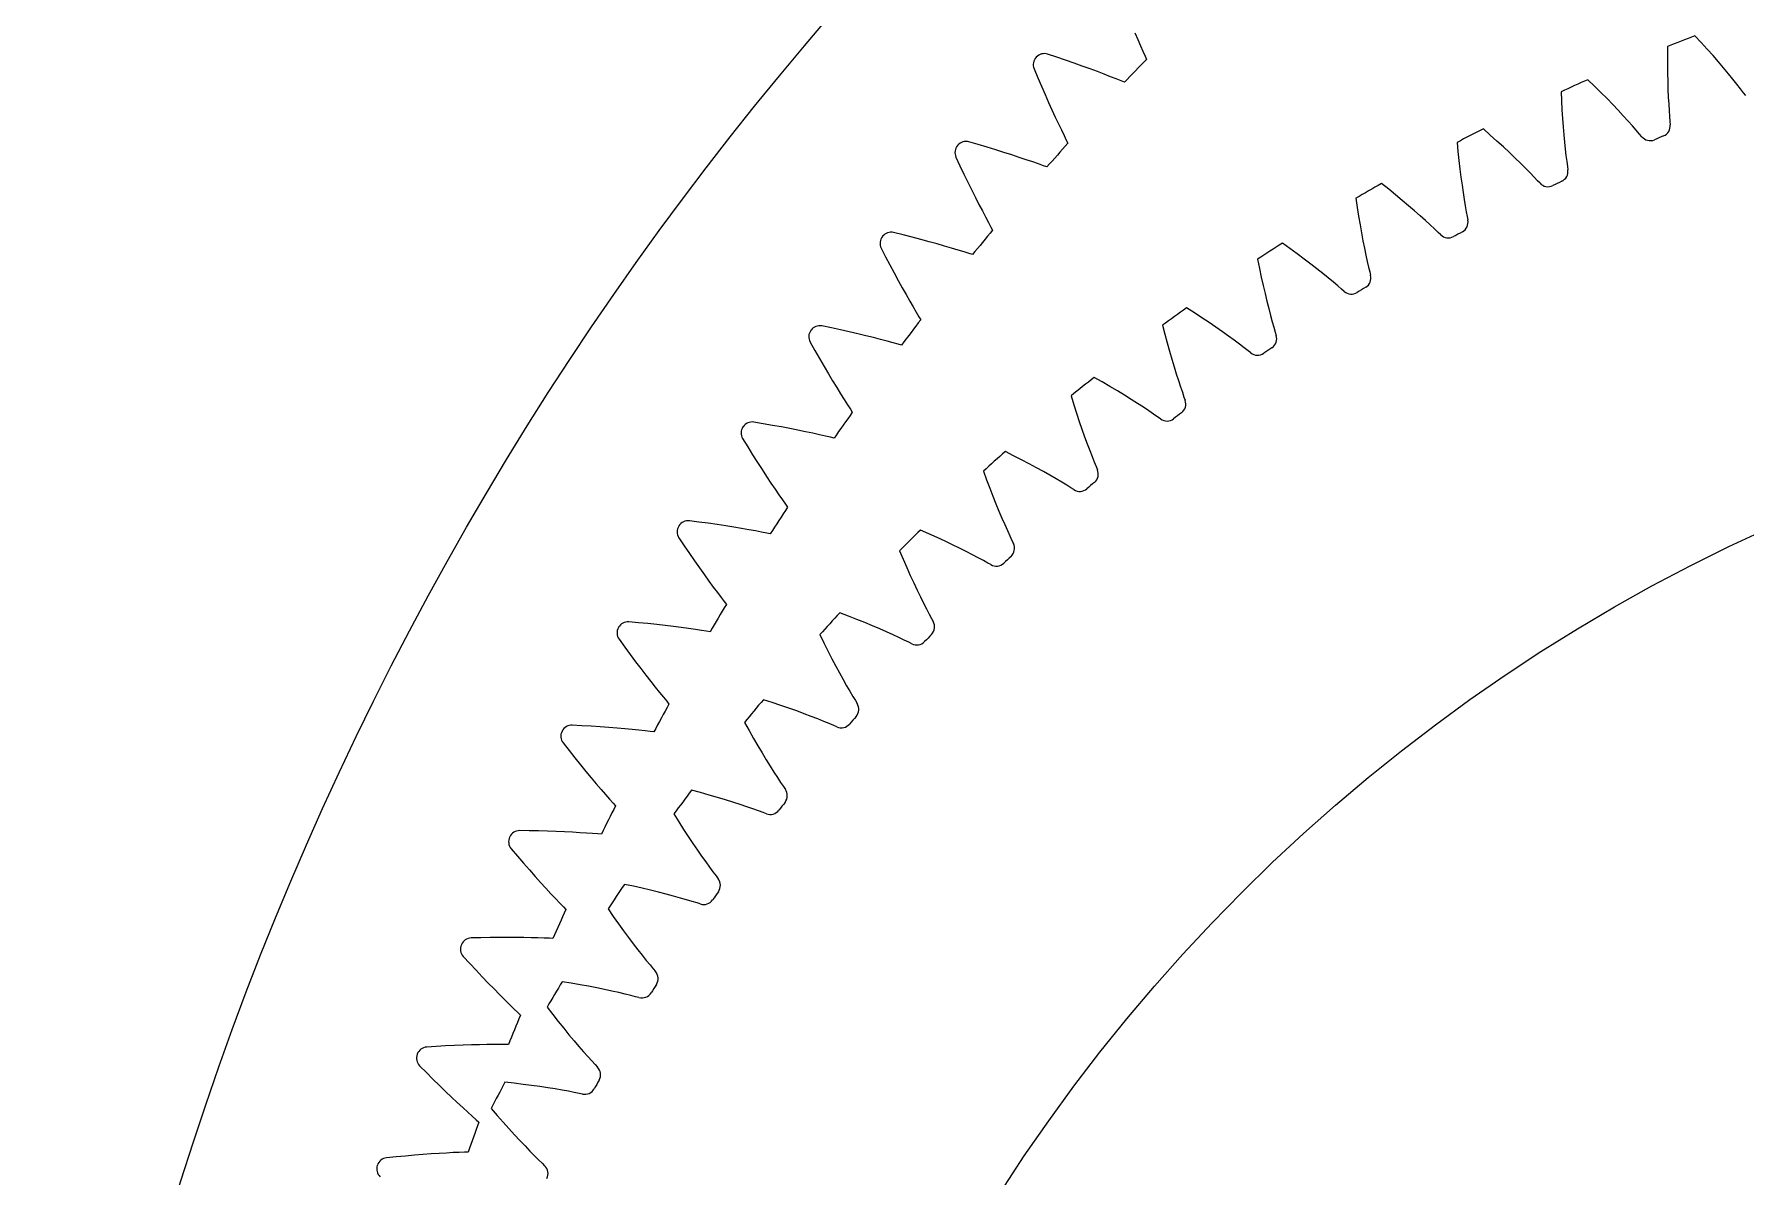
# Model space of a CAD drawing. Header units: millimetres. Extents: x -90 to 90, y -90 to 90.
# Drawn here: x -90.09 to -42.84, y 26.9 to 58.45 of the extents above; entities that cross this region are included whole.
import ezdxf

# ---------------------------------------------------------------- set-up
doc = ezdxf.new("R2010")
doc.units = ezdxf.units.MM

msp = doc.modelspace()

# ---------------------------------------------------------------- linework, layer by layer
at = {"layer": 'journal'}
msp.add_circle((-22, 0), 49.15, dxfattribs=at)
at = {"layer": 'outer'}
msp.add_circle((0, 0), 90.087573, dxfattribs=at)
at = {"layer": 'output_ring'}
for p, q in [((-59.703385, 58.494391), (-59.624032, 58.307192)), ((-59.624032, 58.307192), (-59.549561, 58.134466)), ((-59.549561, 58.134466), (-59.481537, 57.979127)), ((-61.859264, 57.817635), (-62.111684, 57.901941)), ((-61.615247, 57.734626), (-61.859264, 57.817635)), ((-61.380482, 57.652839), (-61.615247, 57.734626)), ((-61.155543, 57.572662), (-61.380482, 57.652839)), ((-59.481537, 57.979127), (-59.422759, 57.846733)), ((-59.422759, 57.846733), (-59.382259, 57.756478)), ((-62.486648, 57.497086), (-62.383267, 57.25186)), ((-62.383267, 57.25186), (-62.281822, 57.014913)), ((-60.941157, 57.494554), (-61.155543, 57.572662)), ((-60.738269, 57.419079), (-60.941157, 57.494554)), ((-60.548168, 57.346954), (-60.738269, 57.419079)), ((-60.372717, 57.279154), (-60.548168, 57.346954)), ((-60.214887, 57.217129), (-60.372717, 57.279154)), ((-60.080338, 57.163466), (-60.214887, 57.217129)), ((-62.281822, 57.014913), (-62.182304, 56.787097)), ((-62.182304, 56.787097), (-62.085143, 56.568956)), ((-59.988598, 57.126453), (-60.080338, 57.163466)), ((-62.085143, 56.568956), (-61.990854, 56.361178)), ((-61.990854, 56.361178), (-61.900069, 56.164664)), ((-61.900069, 56.164664), (-61.813604, 55.980641)), ((-61.813604, 55.980641), (-61.732572, 55.810895)), ((-61.732572, 55.810895), (-61.658647, 55.658276)), ((-64.028444, 55.405829), (-64.283908, 55.480404)), ((-63.781426, 55.332227), (-64.028444, 55.405829)), ((-63.543701, 55.259492), (-63.781426, 55.332227)), ((-61.658647, 55.658276), (-61.594842, 55.52823)), ((-61.594842, 55.52823), (-61.550914, 55.439592)), ((-64.64309, 55.061484), (-64.530392, 54.820398)), ((-64.530392, 54.820398), (-64.419946, 54.58751)), ((-63.315856, 55.18799), (-63.543701, 55.259492)), ((-63.098636, 55.118151), (-63.315856, 55.18799)), ((-62.893006, 55.050502), (-63.098636, 55.118151)), ((-62.700282, 54.985712), (-62.893006, 55.050502)), ((-62.522362, 54.924681), (-62.700282, 54.985712)), ((-62.362272, 54.868747), (-62.522362, 54.924681)), ((-62.225767, 54.820277), (-62.362272, 54.868747)), ((-62.132676, 54.786805), (-62.225767, 54.820277)), ((-64.419946, 54.58751), (-64.311775, 54.363674)), ((-64.311775, 54.363674), (-64.20633, 54.149414)), ((-64.20633, 54.149414), (-64.104151, 53.9454)), ((-64.104151, 53.9454), (-64.005906, 53.752507)), ((-64.005906, 53.752507), (-63.912455, 53.571932)), ((-63.912455, 53.571932), (-63.824981, 53.405413)), ((-63.824981, 53.405413), (-63.745265, 53.255738)), ((-66.103653, 52.912706), (-66.361787, 52.977442)), ((-63.745265, 53.255738), (-63.676525, 53.128231)), ((-63.676525, 53.128231), (-63.629235, 53.041341)), ((-66.704659, 52.545072), (-66.582809, 52.308479)), ((-65.853998, 52.84862), (-66.103653, 52.912706)), ((-65.613661, 52.785044), (-65.853998, 52.84862)), ((-65.383245, 52.722321), (-65.613661, 52.785044)), ((-65.163509, 52.660854), (-65.383245, 52.722321)), ((-64.955439, 52.601131), (-65.163509, 52.660854)), ((-64.760374, 52.54377), (-64.955439, 52.601131)), ((-64.580248, 52.489599), (-64.760374, 52.54377)), ((-64.418133, 52.439838), (-64.580248, 52.489599)), ((-66.582809, 52.308479), (-66.463524, 52.079993)), ((-66.463524, 52.079993), (-66.346859, 51.860464)), ((-64.279871, 52.396632), (-64.418133, 52.439838)), ((-64.185566, 52.36675), (-64.279871, 52.396632)), ((-66.346859, 51.860464), (-66.233285, 51.6504)), ((-66.233285, 51.6504), (-66.123366, 51.45045)), ((-66.123366, 51.45045), (-66.017805, 51.261461)), ((-66.017805, 51.261461), (-65.917507, 51.084598)), ((-65.917507, 51.084598), (-65.823718, 50.921552)), ((-65.823718, 50.921552), (-65.738328, 50.77504)), ((-65.738328, 50.77504), (-65.664755, 50.65026)), ((-65.664755, 50.65026), (-65.614171, 50.565245)), ((-68.081846, 50.341927), (-68.34227, 50.396728)), ((-67.82992, 50.287451), (-68.081846, 50.341927)), ((-67.587324, 50.233127), (-67.82992, 50.287451)), ((-67.354674, 50.179276), (-67.587324, 50.233127)), ((-67.132745, 50.12627), (-67.354674, 50.179276)), ((-66.92254, 50.07456), (-67.132745, 50.12627)), ((-68.66833, 49.951543), (-68.537507, 49.71979)), ((-68.537507, 49.71979), (-68.409558, 49.496041)), ((-66.725422, 50.024713), (-66.92254, 50.07456)), ((-66.543352, 49.977481), (-66.725422, 50.024713)), ((-66.379451, 49.933966), (-66.543352, 49.977481)), ((-66.239636, 49.896087), (-66.379451, 49.933966)), ((-66.144256, 49.869839), (-66.239636, 49.896087)), ((-68.409558, 49.496041), (-68.28457, 49.281141)), ((-68.28457, 49.281141), (-68.163033, 49.075582)), ((-68.163033, 49.075582), (-68.045537, 48.879989)), ((-68.045537, 48.879989), (-67.932814, 48.695182)), ((-67.932814, 48.695182), (-67.825815, 48.52229)), ((-67.825815, 48.52229), (-67.72585, 48.362957)), ((-67.72585, 48.362957), (-67.634911, 48.219822)), ((-67.634911, 48.219822), (-67.556612, 48.097952)), ((-69.96012, 47.697265), (-70.222452, 47.74205)), ((-67.556612, 48.097952), (-67.502809, 48.014937)), ((-70.53122, 47.284703), (-70.391617, 47.058131)), ((-69.706292, 47.652477), (-69.96012, 47.697265)), ((-69.461793, 47.607486), (-69.706292, 47.652477)), ((-69.227252, 47.562585), (-69.461793, 47.607486)), ((-69.003455, 47.518118), (-69.227252, 47.562585)), ((-68.791424, 47.474498), (-69.003455, 47.518118)), ((-68.592541, 47.432238), (-68.791424, 47.474498)), ((-68.408796, 47.392014), (-68.592541, 47.432238)), ((-68.243347, 47.354809), (-68.408796, 47.392014)), ((-68.102184, 47.322313), (-68.243347, 47.354809)), ((-68.005869, 47.299738), (-68.102184, 47.322313)), ((-70.391617, 47.058131), (-70.255191, 46.839447)), ((-70.255191, 46.839447), (-70.122064, 46.629492)), ((-70.122064, 46.629492), (-69.992743, 46.428739)), ((-69.992743, 46.428739), (-69.867841, 46.23779)), ((-69.867841, 46.23779), (-69.748122, 46.057436)), ((-69.748122, 46.057436), (-69.634579, 45.888769)), ((-69.634579, 45.888769), (-69.528585, 45.733382)), ((-69.528585, 45.733382), (-69.43223, 45.593836)), ((-69.43223, 45.593836), (-69.349321, 45.475054)), ((-69.349321, 45.475054), (-69.292378, 45.39416)), ((-71.735718, 44.9826), (-71.999572, 45.017305)), ((-71.48036, 44.947568), (-71.735718, 44.9826)), ((-71.234317, 44.911974), (-71.48036, 44.947568)), ((-70.998228, 44.87609), (-71.234317, 44.911974)), ((-72.290596, 44.548466), (-72.142417, 44.327408)), ((-70.772893, 44.840228), (-70.998228, 44.87609)), ((-70.559347, 44.804761), (-70.772893, 44.840228)), ((-70.358991, 44.770149), (-70.559347, 44.804761)), ((-70.17384, 44.736993), (-70.358991, 44.770149)), ((-70.007088, 44.706153), (-70.17384, 44.736993)), ((-69.864783, 44.679087), (-70.007088, 44.706153)), ((-69.767674, 44.660218), (-69.864783, 44.679087)), ((-72.142417, 44.327408), (-71.997716, 44.114109)), ((-71.997716, 44.114109), (-71.856644, 43.909408)), ((-71.856644, 43.909408), (-71.719728, 43.713756)), ((-71.719728, 43.713756), (-71.587604, 43.52773)), ((-71.587604, 43.52773), (-71.461065, 43.352095)), ((-71.461065, 43.352095), (-71.341146, 43.187901)), ((-71.341146, 43.187901), (-71.229277, 43.036687)), ((-71.229277, 43.036687), (-71.127648, 42.900934)), ((-71.127648, 42.900934), (-71.04025, 42.785415)), ((-71.04025, 42.785415), (-70.98025, 42.706762)), ((-73.406033, 42.201916), (-73.671023, 42.22649)), ((-73.149521, 42.176691), (-73.406033, 42.201916)), ((-72.902296, 42.150548), (-73.149521, 42.176691)), ((-72.665005, 42.123732), (-72.902296, 42.150548)), ((-72.438462, 42.096528), (-72.665005, 42.123732)), ((-72.223714, 42.069266), (-72.438462, 42.096528)), ((-72.022179, 42.042354), (-72.223714, 42.069266)), ((-73.943876, 41.746848), (-73.787339, 41.531627)), ((-71.835894, 42.016315), (-72.022179, 42.042354)), ((-71.668083, 41.991884), (-71.835894, 42.016315)), ((-71.524847, 41.970289), (-71.668083, 41.991884)), ((-71.427086, 41.955153), (-71.524847, 41.970289)), ((-73.787339, 41.531627), (-73.634573, 41.324028)), ((-73.634573, 41.324028), (-73.485765, 41.12488)), ((-73.485765, 41.12488), (-73.341455, 40.934616)), ((-73.341455, 40.934616), (-73.202303, 40.753788)), ((-73.202303, 40.753788), (-73.06913, 40.583128)), ((-73.06913, 40.583128), (-72.943009, 40.423648)), ((-72.943009, 40.423648), (-72.825431, 40.27683)), ((-72.825431, 40.27683), (-72.718676, 40.145069)), ((-72.718676, 40.145069), (-72.626917, 40.032983)), ((-72.626917, 40.032983), (-72.563949, 39.956685)), ((-74.968615, 39.359296), (-75.234352, 39.373701)), ((-74.711325, 39.343914), (-74.968615, 39.359296)), ((-74.46328, 39.32726), (-74.711325, 39.343914)), ((-74.225137, 39.309553), (-74.46328, 39.32726)), ((-73.997717, 39.291045), (-74.225137, 39.309553)), ((-73.782082, 39.27203), (-73.997717, 39.291045)), ((-73.579665, 39.252857), (-73.782082, 39.27203)), ((-73.392519, 39.233971), (-73.579665, 39.252857)), ((-73.223896, 39.215986), (-73.392519, 39.233971)), ((-75.488633, 38.88396), (-75.323967, 38.674894)), ((-73.079937, 39.199893), (-73.223896, 39.215986)), ((-72.981668, 39.188513), (-73.079937, 39.199893)), ((-75.323967, 38.674894), (-75.163362, 38.473298)), ((-75.163362, 38.473298), (-75.007035, 38.279997)), ((-75.007035, 38.279997), (-74.855544, 38.095399)), ((-74.855544, 38.095399), (-74.709567, 37.920034)), ((-74.709567, 37.920034), (-74.569955, 37.7546)), ((-74.569955, 37.7546), (-74.437818, 37.600067)), ((-74.437818, 37.600067), (-74.314703, 37.457861)), ((-74.314703, 37.457861), (-74.20298, 37.330286)), ((-74.20298, 37.330286), (-74.106995, 37.221796)), ((-74.106995, 37.221796), (-74.041151, 37.147967)), ((-76.42117, 36.458911), (-76.687264, 36.463127)), ((-76.16348, 36.453395), (-76.42117, 36.458911)), ((-75.914979, 36.446253), (-76.16348, 36.453395)), ((-75.676332, 36.437681), (-75.914979, 36.446253)), ((-75.44837, 36.427898), (-75.676332, 36.437681)), ((-75.232166, 36.417156), (-75.44837, 36.427898)), ((-75.029162, 36.40575), (-75.232166, 36.417156)), ((-74.841431, 36.394046), (-75.029162, 36.40575)), ((-74.672242, 36.382533), (-74.841431, 36.394046)), ((-74.527773, 36.371966), (-74.672242, 36.382533)), ((-76.9226, 35.964006), (-76.750047, 35.7614)), ((-74.42914, 36.364358), (-74.527773, 36.371966)), ((-76.750047, 35.7614), (-76.581838, 35.566104)), ((-76.581838, 35.566104), (-76.418222, 35.378932)), ((-76.418222, 35.378932), (-76.259771, 35.200272)), ((-76.259771, 35.200272), (-76.107185, 35.030627)), ((-76.107185, 35.030627), (-75.961338, 34.870662)), ((-75.961338, 34.870662), (-75.823379, 34.721304)), ((-75.823379, 34.721304), (-75.694908, 34.583917)), ((-75.694908, 34.583917), (-75.57838, 34.460715)), ((-75.57838, 34.460715), (-75.47831, 34.355982)), ((-75.47831, 34.355982), (-75.409687, 34.284728)), ((-77.761567, 33.505017), (-78.027627, 33.499038)), ((-77.503854, 33.509375), (-77.761567, 33.505017)), ((-77.255262, 33.511757), (-77.503854, 33.509375)), ((-77.016462, 33.512332), (-77.255262, 33.511757)), ((-76.788293, 33.511288), (-77.016462, 33.512332)), ((-76.571836, 33.508834), (-76.788293, 33.511288)), ((-76.368544, 33.505212), (-76.571836, 33.508834)), ((-76.180502, 33.500708), (-76.368544, 33.505212)), ((-76.010997, 33.495684), (-76.180502, 33.500708)), ((-75.866229, 33.490658), (-76.010997, 33.495684)), ((-75.767377, 33.486834), (-75.866229, 33.490658)), ((-78.243673, 32.991269), (-78.063486, 32.795421)), ((-78.063486, 32.795421), (-77.88792, 32.606711)), ((-77.88792, 32.606711), (-77.717254, 32.425943)), ((-77.717254, 32.425943), (-77.552077, 32.253484)), ((-77.552077, 32.253484), (-77.393105, 32.089807)), ((-77.393105, 32.089807), (-77.241238, 31.935546)), ((-77.241238, 31.935546), (-77.09766, 31.791582)), ((-77.09766, 31.791582), (-76.96402, 31.659217)), ((-76.96402, 31.659217), (-76.842859, 31.540569)), ((-76.842859, 31.540569), (-76.738851, 31.439745)), ((-76.738851, 31.439745), (-76.667548, 31.371172)), ((-78.987838, 30.501949), (-79.253474, 30.485784)), ((-78.730481, 30.516176), (-78.987838, 30.501949)), ((-78.482163, 30.528078), (-78.730481, 30.516176)), ((-78.24356, 30.537799), (-78.482163, 30.528078)), ((-78.015518, 30.545495), (-78.24356, 30.537799)), ((-77.799126, 30.551334), (-78.015518, 30.545495)), ((-77.595845, 30.555502), (-77.799126, 30.551334)), ((-77.407768, 30.558203), (-77.595845, 30.555502)), ((-77.238195, 30.559675), (-77.407768, 30.558203)), ((-77.09334, 30.560198), (-77.238195, 30.559675)), ((-76.994415, 30.560163), (-77.09334, 30.560198)), ((-79.449912, 29.970112), (-79.262356, 29.78131)), ((-79.262356, 29.78131), (-79.079691, 29.599463)), ((-79.079691, 29.599463), (-78.902226, 29.425365)), ((-78.902226, 29.425365), (-78.730564, 29.259359)), ((-78.730564, 29.259359), (-78.565439, 29.101892)), ((-78.565439, 29.101892), (-78.407776, 28.953561)), ((-78.407776, 28.953561), (-78.258788, 28.815202)), ((-78.258788, 28.815202), (-78.120177, 28.688052)), ((-78.120177, 28.688052), (-77.99456, 28.574132)), ((-77.99456, 28.574132), (-77.886767, 28.477366)), ((-77.886767, 28.477366), (-77.81289, 28.411575)), ((-80.098183, 27.454116), (-80.363005, 27.427788)), ((-79.84156, 27.47819), (-80.098183, 27.454116)), ((-79.59388, 27.499594), (-79.84156, 27.47819)), ((-79.355825, 27.518448), (-79.59388, 27.499594)), ((-79.128245, 27.534873), (-79.355825, 27.518448)), ((-78.912235, 27.548996), (-79.128245, 27.534873)), ((-78.709263, 27.560947), (-78.912235, 27.548996)), ((-78.521428, 27.57085), (-78.709263, 27.560947)), ((-78.352035, 27.578816), (-78.521428, 27.57085)), ((-78.207307, 27.584887), (-78.352035, 27.578816)), ((-78.108452, 27.588641), (-78.207307, 27.584887))]:
    msp.add_line(p, q, dxfattribs=at)
for centre, radius, start, end in [((-62.208947, 57.610584), 0.3, 137.197785, 202.23012), ((0, 0), 85.087573, 137.192459, 137.197785), ((-62.203592, 57.616366), 0.3, 72.160124, 137.192459), ((0, 0), 82.837573, 135.795164, 136.399958), ((-64.369939, 55.185536), 0.3, 139.392907, 204.425241), ((0, 0), 85.087573, 139.387581, 139.392907), ((-64.36481, 55.191518), 0.3, 74.355246, 139.387581), ((0, 0), 82.837573, 137.990285, 138.59508), ((-66.431564, 52.68567), 0.3, 76.550368, 141.582703), ((0, 0), 82.837573, 140.185407, 140.790202), ((-66.43646, 52.679495), 0.3, 141.588028, 206.620363), ((0, 0), 85.087573, 141.582703, 141.588028), ((0, 0), 82.837573, 142.380529, 142.985324), ((-68.405477, 50.09614), 0.3, 143.78315, 208.815485), ((0, 0), 85.087573, 143.777825, 143.78315), ((-68.40082, 50.102497), 0.3, 78.74549, 143.777825), ((-70.269689, 47.445793), 0.3, 80.940612, 145.972947), ((0, 0), 82.837573, 144.575651, 145.180446), ((-70.274099, 47.439262), 0.3, 145.978272, 211.010607), ((0, 0), 85.087573, 145.972947, 145.978272), ((0, 0), 82.837573, 146.770773, 147.375568), ((-72.035427, 44.719455), 0.3, 83.135734, 148.168069), ((-72.039583, 44.71276), 0.3, 148.173394, 213.205729), ((0, 0), 85.087573, 148.168069, 148.173394), ((0, 0), 82.837573, 148.965895, 149.57069), ((-73.69934, 41.920636), 0.3, 150.368516, 215.400851), ((0, 0), 85.087573, 150.363191, 150.368516), ((-73.695444, 41.927485), 0.3, 85.330856, 150.363191), ((0, 0), 82.837573, 151.161017, 151.765812), ((-75.247302, 39.073981), 0.3, 87.525978, 152.558313), ((-75.250933, 39.066987), 0.3, 152.563638, 217.595973), ((0, 0), 85.087573, 152.558313, 152.563638), ((0, 0), 82.837573, 153.356139, 153.960934), ((-76.688724, 36.16313), 0.3, 89.7211, 154.753435), ((-76.692085, 36.156003), 0.3, 154.75876, 219.791095), ((0, 0), 85.087573, 154.753435, 154.75876), ((0, 0), 82.837573, 155.551261, 156.156056), ((-78.020681, 33.191954), 0.3, 156.953882, 221.986217), ((0, 0), 85.087573, 156.948557, 156.953882), ((-78.017596, 33.199205), 0.3, 91.916222, 156.948557), ((0, 0), 82.837573, 157.746383, 158.351178), ((-79.23477, 30.179192), 0.3, 159.149004, 224.181339), ((0, 0), 85.087573, 159.143679, 159.149004), ((-79.231965, 30.186556), 0.3, 94.111344, 159.143679), ((0, 0), 82.837573, 159.941505, 160.5463), ((-80.330051, 27.129604), 0.3, 96.306466, 161.338801), ((-80.332572, 27.122138), 0.3, 161.344126, 226.376461), ((0, 0), 85.087573, 161.338801, 161.344126)]:
    msp.add_arc(centre, radius, start, end, dxfattribs=at)
at = {"layer": 'thin_ring_external'}
for p, q in [((-44.06738, 58.221047), (-44.241714, 58.408528)), ((-43.900819, 58.037976), (-44.06738, 58.221047)), ((-45.000085, 58.114078), (-45.002229, 57.858077)), ((-45.002229, 57.858077), (-45.001613, 57.610575)), ((-43.742225, 57.859843), (-43.900819, 58.037976)), ((-43.59185, 57.687273), (-43.742225, 57.859843)), ((-43.450029, 57.521028), (-43.59185, 57.687273)), ((-47.011396, 57.018328), (-47.195075, 57.196663)), ((-45.001613, 57.610575), (-44.99845, 57.372093)), ((-44.99845, 57.372093), (-44.992974, 57.143264)), ((-43.317217, 57.362064), (-43.450029, 57.521028)), ((-43.194062, 57.211637), (-43.317217, 57.362064)), ((-43.08155, 57.071497), (-43.194062, 57.211637)), ((-47.937422, 56.863874), (-47.926492, 56.608097)), ((-46.835704, 56.844), (-47.011396, 57.018328)), ((-46.668221, 56.674197), (-46.835704, 56.844)), ((-44.992974, 57.143264), (-44.985455, 56.924874)), ((-44.985455, 56.924874), (-44.976201, 56.717937)), ((-44.976201, 56.717937), (-44.965579, 56.523817)), ((-42.981318, 56.944332), (-43.08155, 57.071497)), ((-42.896633, 56.835084), (-42.981318, 56.944332)), ((-42.837883, 56.760664), (-42.896633, 56.835084)), ((-47.926492, 56.608097), (-47.913239, 56.360949)), ((-47.913239, 56.360949), (-47.897903, 56.12294)), ((-46.509232, 56.50953), (-46.668221, 56.674197)), ((-46.359107, 56.350744), (-46.509232, 56.50953)), ((-46.218351, 56.198769), (-46.359107, 56.350744)), ((-44.965579, 56.523817), (-44.954045, 56.34447)), ((-44.954045, 56.34447), (-44.942204, 56.182986)), ((-49.89016, 55.666854), (-50.082705, 55.835577)), ((-47.897903, 56.12294), (-47.88075, 55.894689)), ((-47.88075, 55.894689), (-47.86209, 55.676967)), ((-46.087676, 56.054827), (-46.218351, 56.198769)), ((-45.968154, 55.920614), (-46.087676, 56.054827)), ((-45.861561, 55.798733), (-45.968154, 55.920614)), ((-45.771408, 55.693952), (-45.861561, 55.798733)), ((-44.942204, 56.182986), (-44.93098, 56.045216)), ((-44.93098, 56.045216), (-44.924119, 55.950649)), ((-50.807091, 55.465318), (-50.783115, 55.210433)), ((-49.705796, 55.501725), (-49.89016, 55.666854)), ((-49.529861, 55.340695), (-49.705796, 55.501725)), ((-49.362671, 55.184361), (-49.529861, 55.340695)), ((-47.86209, 55.676967), (-47.842281, 55.470773)), ((-47.842281, 55.470773), (-47.821762, 55.277449)), ((-45.708934, 55.622628), (-45.771408, 55.693952)), ((-50.783115, 55.210433), (-50.75726, 54.964284)), ((-50.75726, 54.964284), (-50.729791, 54.727368)), ((-49.204634, 55.033447), (-49.362671, 55.184361)), ((-49.056302, 54.888858), (-49.204634, 55.033447)), ((-48.918448, 54.751775), (-49.056302, 54.888858)), ((-47.821762, 55.277449), (-47.801085, 55.098924)), ((-47.801085, 55.098924), (-47.781014, 54.938256)), ((-47.781014, 54.938256), (-47.76277, 54.801239)), ((-50.729791, 54.727368), (-50.701006, 54.500291)), ((-50.701006, 54.500291), (-50.671253, 54.283806)), ((-48.792229, 54.62384), (-48.918448, 54.751775)), ((-48.679551, 54.507561), (-48.792229, 54.62384)), ((-48.584166, 54.40752), (-48.679551, 54.507561)), ((-48.518132, 54.339479), (-48.584166, 54.40752)), ((-47.76277, 54.801239), (-47.751089, 54.707145)), ((-53.601606, 53.922059), (-53.564647, 53.668731)), ((-52.696161, 54.170152), (-52.89707, 54.328823)), ((-52.503606, 54.014651), (-52.696161, 54.170152)), ((-52.319679, 53.862815), (-52.503606, 54.014651)), ((-50.671253, 54.283806), (-50.640942, 54.078892)), ((-50.640942, 54.078892), (-50.610578, 53.886868)), ((-50.610578, 53.886868), (-50.580813, 53.709632)), ((-53.564647, 53.668731), (-53.526257, 53.424224)), ((-53.526257, 53.424224), (-53.486726, 53.18902)), ((-52.144724, 53.715222), (-52.319679, 53.862815)), ((-51.979188, 53.572574), (-52.144724, 53.715222)), ((-51.823666, 53.435748), (-51.979188, 53.572574)), ((-51.678992, 53.305883), (-51.823666, 53.435748)), ((-50.580813, 53.709632), (-50.552564, 53.550198)), ((-50.552564, 53.550198), (-50.527348, 53.414291)), ((-50.527348, 53.414291), (-50.510878, 53.320917)), ((-53.486726, 53.18902), (-53.446385, 52.963708)), ((-53.446385, 52.963708), (-53.405616, 52.749025)), ((-51.546406, 53.184559), (-51.678992, 53.305883)), ((-51.427938, 53.074185), (-51.546406, 53.184559)), ((-51.327569, 52.979145), (-51.427938, 53.074185)), ((-51.258146, 52.914565), (-51.327569, 52.979145)), ((-55.42208, 52.532125), (-55.630829, 52.680332)), ((-55.221836, 52.38666), (-55.42208, 52.532125)), ((-53.405616, 52.749025), (-53.364882, 52.545926)), ((-53.364882, 52.545926), (-53.324753, 52.355703)), ((-56.313676, 52.238124), (-56.26383, 51.987014)), ((-56.26383, 51.987014), (-56.213006, 51.744785)), ((-55.030396, 52.244413), (-55.221836, 52.38666)), ((-54.848133, 52.105946), (-55.030396, 52.244413)), ((-54.675529, 51.971937), (-54.848133, 52.105946)), ((-53.324753, 52.355703), (-53.285977, 52.180218)), ((-53.285977, 52.180218), (-53.249624, 52.022434)), ((-53.249624, 52.022434), (-53.217501, 51.887992)), ((-56.213006, 51.744785), (-56.161517, 51.511907)), ((-56.161517, 51.511907), (-56.109723, 51.288948)), ((-54.513224, 51.84323), (-54.675529, 51.971937)), ((-54.362108, 51.720921), (-54.513224, 51.84323)), ((-54.2235, 51.606526), (-54.362108, 51.720921)), ((-54.09955, 51.502345), (-54.2235, 51.606526)), ((-53.994459, 51.412554), (-54.09955, 51.502345)), ((-53.217501, 51.887992), (-53.196285, 51.795581)), ((-56.109723, 51.288948), (-56.058046, 51.076628)), ((-56.058046, 51.076628), (-56.006994, 50.875873)), ((-53.92183, 51.351603), (-53.994459, 51.412554)), ((-58.060804, 50.757049), (-58.276848, 50.894403)), ((-57.853394, 50.621998), (-58.060804, 50.757049)), ((-57.65494, 50.489711), (-57.853394, 50.621998)), ((-56.006994, 50.875873), (-55.957204, 50.687947)), ((-55.957204, 50.687947), (-55.909519, 50.514671)), ((-58.936225, 50.417906), (-58.873622, 50.169668)), ((-58.873622, 50.169668), (-58.810496, 49.930351)), ((-57.465845, 50.360731), (-57.65494, 50.489711)), ((-57.286623, 50.23571), (-57.465845, 50.360731)), ((-57.117958, 50.115459), (-57.286623, 50.23571)), ((-56.960794, 50.001026), (-57.117958, 50.115459)), ((-55.909519, 50.514671), (-55.865157, 50.35895)), ((-55.865157, 50.35895), (-55.826211, 50.226323)), ((-55.826211, 50.226323), (-55.800304, 50.135115)), ((-58.810496, 49.930351), (-58.747184, 49.700405)), ((-58.747184, 49.700405), (-58.684073, 49.480382)), ((-56.816526, 49.893857), (-56.960794, 50.001026)), ((-56.687418, 49.796141), (-56.816526, 49.893857)), ((-56.57788, 49.711833), (-56.687418, 49.796141)), ((-56.502233, 49.65467), (-56.57788, 49.711833)), ((-58.684073, 49.480382), (-58.621622, 49.270977)), ((-58.621622, 49.270977), (-58.560387, 49.073091)), ((-60.60545, 48.849553), (-60.828226, 48.975697)), ((-60.391415, 48.725269), (-60.60545, 48.849553)), ((-60.186465, 48.603288), (-60.391415, 48.725269)), ((-58.560387, 49.073091), (-58.501066, 48.887953)), ((-58.501066, 48.887953), (-58.444595, 48.717338)), ((-58.444595, 48.717338), (-58.39234, 48.564084)), ((-61.462412, 48.466153), (-61.387216, 48.221436)), ((-61.387216, 48.221436), (-61.311952, 47.985654)), ((-59.991031, 48.484132), (-60.186465, 48.603288)), ((-59.805659, 48.368425), (-59.991031, 48.484132)), ((-59.631074, 48.256942), (-59.805659, 48.368425)), ((-59.468272, 48.150683), (-59.631074, 48.256942)), ((-58.39234, 48.564084), (-58.346673, 48.433619)), ((-58.346673, 48.433619), (-58.316142, 48.343853)), ((-61.311952, 47.985654), (-61.236981, 47.759241)), ((-61.236981, 47.759241), (-61.162718, 47.542727)), ((-59.318719, 48.051021), (-59.468272, 48.150683)), ((-59.184791, 47.960025), (-59.318719, 48.051021)), ((-59.07109, 47.88142), (-59.184791, 47.960025)), ((-58.992624, 47.828194), (-59.07109, 47.88142)), ((-61.162718, 47.542727), (-61.089657, 47.336784)), ((-61.089657, 47.336784), (-61.018397, 47.142283)), ((-63.049379, 46.814615), (-63.278305, 46.929219)), ((-62.829276, 46.701421), (-63.049379, 46.814615)), ((-61.018397, 47.142283), (-60.9497, 46.960415)), ((-60.9497, 46.960415), (-60.884591, 46.792906)), ((-60.884591, 46.792906), (-60.824579, 46.642521)), ((-63.885646, 46.387958), (-63.798053, 46.147399)), ((-62.618366, 46.590064), (-62.829276, 46.701421)), ((-62.417102, 46.481042), (-62.618366, 46.590064)), ((-62.226064, 46.374952), (-62.417102, 46.481042)), ((-62.046014, 46.272529), (-62.226064, 46.374952)), ((-60.824579, 46.642521), (-60.77231, 46.514557)), ((-60.77231, 46.514557), (-60.737236, 46.426468)), ((-63.798053, 46.147399), (-63.710848, 45.915768)), ((-63.710848, 45.915768), (-63.624414, 45.693478)), ((-61.877999, 46.174721), (-62.046014, 46.272529)), ((-61.723553, 46.082825), (-61.877999, 46.174721)), ((-61.585153, 45.998786), (-61.723553, 46.082825)), ((-61.467587, 45.926089), (-61.585153, 45.998786)), ((-61.386505, 45.876939), (-61.467587, 45.926089)), ((-63.624414, 45.693478), (-63.539193, 45.481039)), ((-63.539193, 45.481039), (-63.455711, 45.279095)), ((-63.455711, 45.279095), (-63.374613, 45.088486)), ((-63.374613, 45.088486), (-63.296719, 44.910363)), ((-63.296719, 44.910363), (-63.223142, 44.746397)), ((-65.386214, 44.657542), (-65.620693, 44.760307)), ((-65.160619, 44.555735), (-65.386214, 44.657542)), ((-64.944298, 44.455292), (-65.160619, 44.555735)), ((-64.73773, 44.356689), (-64.944298, 44.455292)), ((-63.223142, 44.746397), (-63.155529, 44.599272)), ((-63.155529, 44.599272), (-63.096795, 44.474145)), ((-63.096795, 44.474145), (-63.057268, 44.387961)), ((-66.199606, 44.188741), (-66.099843, 43.952969)), ((-66.099843, 43.952969), (-66.000925, 43.726092)), ((-64.541524, 44.260491), (-64.73773, 44.356689)), ((-64.356479, 44.167395), (-64.541524, 44.260491)), ((-64.183689, 44.078295), (-64.356479, 44.167395)), ((-64.024752, 43.994405), (-64.183689, 44.078295)), ((-63.882242, 43.917542), (-64.024752, 43.994405)), ((-66.000925, 43.726092), (-65.903253, 43.508506)), ((-65.903253, 43.508506), (-65.807296, 43.300696)), ((-63.761117, 43.850943), (-63.882242, 43.917542)), ((-63.677631, 43.805997), (-63.761117, 43.850943)), ((-65.807296, 43.300696), (-65.713612, 43.103278)), ((-65.713612, 43.103278), (-65.622887, 42.917059)), ((-65.622887, 42.917059), (-65.536, 42.743145)), ((-65.536, 42.743145), (-65.454146, 42.58315)), ((-65.454146, 42.58315), (-65.37911, 42.439669)), ((-67.60986, 42.383963), (-67.84928, 42.474622)), ((-67.379361, 42.293807), (-67.60986, 42.383963)), ((-67.158193, 42.204542), (-67.379361, 42.293807)), ((-66.94686, 42.116614), (-67.158193, 42.204542)), ((-66.745998, 42.030561), (-66.94686, 42.116614)), ((-65.37911, 42.439669), (-65.314063, 42.317704)), ((-65.314063, 42.317704), (-65.270187, 42.233651)), ((-68.398253, 41.874241), (-68.286582, 41.64387)), ((-68.286582, 41.64387), (-68.176209, 41.422341)), ((-66.556441, 41.947035), (-66.745998, 42.030561)), ((-66.379327, 41.866873), (-66.556441, 41.947035)), ((-66.216314, 41.791208), (-66.379327, 41.866873)), ((-66.070065, 41.721722), (-66.216314, 41.791208)), ((-65.945697, 41.661394), (-66.070065, 41.721722)), ((-65.860025, 41.62077), (-65.945697, 41.661394)), ((-68.176209, 41.422341), (-68.067554, 41.210025)), ((-68.067554, 41.210025), (-67.961111, 41.007386)), ((-67.961111, 41.007386), (-67.857469, 40.815009)), ((-67.857469, 40.815009), (-67.757354, 40.633665)), ((-67.757354, 40.633665), (-67.6617, 40.464415)), ((-67.6617, 40.464415), (-67.571784, 40.308808)), ((-67.571784, 40.308808), (-67.489519, 40.169346)), ((-67.489519, 40.169346), (-67.418329, 40.050861)), ((-69.714515, 39.999809), (-69.958252, 40.078124)), ((-69.479713, 39.92154), (-69.714515, 39.999809)), ((-69.254276, 39.843684), (-69.479713, 39.92154)), ((-69.038729, 39.766662), (-69.254276, 39.843684)), ((-68.833735, 39.690977), (-69.038729, 39.766662)), ((-68.64016, 39.617239), (-68.833735, 39.690977)), ((-67.418329, 40.050861), (-67.370219, 39.969158)), ((-70.475853, 39.450497), (-70.352565, 39.226128)), ((-70.352565, 39.226128), (-70.231024, 39.010523)), ((-68.459184, 39.546225), (-68.64016, 39.617239)), ((-68.29252, 39.478982), (-68.459184, 39.546225)), ((-68.142914, 39.417055), (-68.29252, 39.478982)), ((-68.015628, 39.363156), (-68.142914, 39.417055)), ((-67.927994, 39.326959), (-68.015628, 39.363156)), ((-70.231024, 39.010523), (-70.11167, 38.804033)), ((-70.11167, 38.804033), (-69.995019, 38.607092)), ((-69.995019, 38.607092), (-69.881689, 38.420258)), ((-69.881689, 38.420258), (-69.772445, 38.244263)), ((-69.772445, 38.244263), (-69.668274, 38.080118)), ((-69.668274, 38.080118), (-69.57053, 37.929305)), ((-69.57053, 37.929305), (-69.481251, 37.794225)), ((-71.694688, 37.5113), (-71.942106, 37.577068)), ((-71.456196, 37.445123), (-71.694688, 37.5113)), ((-71.227078, 37.378879), (-71.456196, 37.445123)), ((-71.007879, 37.312964), (-71.227078, 37.378879)), ((-69.481251, 37.794225), (-69.404104, 37.67953)), ((-69.404104, 37.67953), (-69.351885, 37.60039)), ((-72.426985, 36.92383), (-72.292401, 36.706049)), ((-70.799288, 37.247844), (-71.007879, 37.312964)), ((-70.602201, 37.184086), (-70.799288, 37.247844)), ((-70.417835, 37.122406), (-70.602201, 37.184086)), ((-70.247954, 37.063761), (-70.417835, 37.122406)), ((-70.095381, 37.009553), (-70.247954, 37.063761)), ((-69.96551, 36.962224), (-70.095381, 37.009553)), ((-69.876141, 36.930549), (-69.96551, 36.962224)), ((-72.292401, 36.706049), (-72.16001, 36.496931)), ((-72.16001, 36.496931), (-72.030268, 36.296804)), ((-72.030268, 36.296804), (-71.903713, 36.106077)), ((-71.903713, 36.106077), (-71.780991, 35.925274)), ((-71.780991, 35.925274), (-71.662903, 35.755087)), ((-71.662903, 35.755087), (-71.550487, 35.596474)), ((-71.550487, 35.596474), (-71.445169, 35.450849)), ((-71.445169, 35.450849), (-71.34911, 35.320504)), ((-73.545213, 34.924928), (-73.795667, 34.977977)), ((-71.34911, 35.320504), (-71.266207, 35.209898)), ((-71.266207, 35.209898), (-71.210015, 35.133527)), ((-73.303654, 34.871015), (-73.545213, 34.924928)), ((-73.071451, 34.816556), (-73.303654, 34.871015)), ((-72.849173, 34.76192), (-73.071451, 34.816556)), ((-72.637529, 34.707536), (-72.849173, 34.76192)), ((-72.437443, 34.653924), (-72.637529, 34.707536)), ((-72.250168, 34.601738), (-72.437443, 34.653924)), ((-72.077515, 34.551844), (-72.250168, 34.601738)), ((-71.922373, 34.505497), (-72.077515, 34.551844)), ((-71.790254, 34.464861), (-71.922373, 34.505497)), ((-74.246558, 34.300833), (-74.10103, 34.090208)), ((-74.10103, 34.090208), (-73.958134, 33.888123)), ((-71.699385, 34.437791), (-71.790254, 34.464861)), ((-73.958134, 33.888123), (-73.818343, 33.694882)), ((-73.818343, 33.694882), (-73.682215, 33.510866)), ((-73.682215, 33.510866), (-73.550421, 33.336564)), ((-73.550421, 33.336564), (-73.423797, 33.172629)), ((-73.423797, 33.172629), (-73.303428, 33.019963)), ((-73.303428, 33.019963), (-73.190812, 32.879906)), ((-73.190812, 32.879906), (-73.088223, 32.754636)), ((-73.088223, 32.754636), (-72.999781, 32.648407)), ((-72.999781, 32.648407), (-72.939762, 32.575005)), ((-75.261263, 32.247442), (-75.514099, 32.287633)), ((-75.017266, 32.205933), (-75.261263, 32.247442)), ((-74.782586, 32.163402), (-75.017266, 32.205933)), ((-74.557807, 32.120186), (-74.782586, 32.163402)), ((-74.343663, 32.076679), (-74.557807, 32.120186)), ((-74.141101, 32.033354), (-74.343663, 32.076679)), ((-73.951405, 31.990799), (-74.141101, 32.033354)), ((-73.77643, 31.949785), (-73.951405, 31.990799)), ((-73.619123, 31.911421), (-73.77643, 31.949785)), ((-73.485102, 31.877584), (-73.619123, 31.911421)), ((-73.392969, 31.855189), (-73.485102, 31.877584)), ((-75.929827, 31.588349), (-75.773733, 31.38543)), ((-75.773733, 31.38543), (-75.620705, 31.190905)), ((-75.620705, 31.190905), (-75.471229, 31.005054)), ((-75.471229, 31.005054), (-75.325883, 30.828228)), ((-75.325883, 30.828228), (-75.185361, 30.660884)), ((-75.185361, 30.660884), (-75.050531, 30.503627)), ((-75.050531, 30.503627), (-74.922525, 30.357307)), ((-74.922525, 30.357307), (-74.802904, 30.223182)), ((-74.802904, 30.223182), (-74.694052, 30.103314)), ((-74.694052, 30.103314), (-74.600301, 30.00174)), ((-74.600301, 30.00174), (-74.536613, 29.931498)), ((-76.83836, 29.485825), (-77.092918, 29.513054)), ((-76.592562, 29.456829), (-76.83836, 29.485825)), ((-76.356016, 29.426336), (-76.592562, 29.456829)), ((-76.129324, 29.394654), (-76.356016, 29.426336)), ((-75.913238, 29.362139), (-76.129324, 29.394654)), ((-75.708728, 29.329213), (-75.913238, 29.362139)), ((-75.517107, 29.296399), (-75.708728, 29.329213)), ((-75.340265, 29.264373), (-75.517107, 29.296399)), ((-75.181205, 29.234091), (-75.340265, 29.264373)), ((-75.045631, 29.207141), (-75.181205, 29.234091)), ((-74.952475, 29.18948), (-75.045631, 29.207141)), ((-77.472398, 28.793455), (-77.306147, 28.598771)), ((-77.306147, 28.598771), (-77.143386, 28.412313)), ((-77.143386, 28.412313), (-76.984616, 28.234337)), ((-76.984616, 28.234337), (-76.83043, 28.065163)), ((-76.83043, 28.065163), (-76.681546, 27.905212)), ((-76.681546, 27.905212), (-76.538863, 27.755045)), ((-76.538863, 27.755045), (-76.403552, 27.615452)), ((-76.403552, 27.615452), (-76.27724, 27.48761)), ((-76.27724, 27.48761), (-76.162409, 27.373457)), ((-76.162409, 27.373457), (-76.063594, 27.276801)), ((-76.063594, 27.276801), (-75.996402, 27.209904))]:
    msp.add_line(p, q, dxfattribs=at)
for centre, radius, start, end in [((-22, 0), 62.5, 110.846616, 111.592408), ((-22, 0), 62.5, 113.773445, 114.519238), ((-22, 0), 62.5, 116.700274, 117.446067), ((-45.222522, 55.919737), 0.3, 292.552286, 5.914247), ((-45.477286, 55.813256), 0.3, 219.451607, 292.813567), ((-22, 0), 60.25, 112.552286, 112.813567), ((-48.296519, 54.541687), 0.3, 222.378436, 295.740397), ((-22, 0), 60.25, 115.479116, 115.740397), ((-48.047525, 54.661037), 0.3, 295.479116, 8.841076), ((-22, 0), 62.5, 119.627104, 120.372896), ((-22, 0), 60.25, 118.405945, 118.667226), ((-50.804572, 53.259733), 0.3, 298.405945, 11.767905), ((-22, 0), 62.5, 122.553933, 123.299726), ((-51.047147, 53.127824), 0.3, 225.305266, 298.667226), ((-53.486472, 51.71948), 0.3, 301.332774, 14.694734), ((-53.721995, 51.575358), 0.3, 228.232095, 301.594055), ((-22, 0), 60.25, 121.332774, 121.594055), ((-22, 0), 62.5, 125.480762, 126.226555), ((-56.086227, 50.044297), 0.3, 304.259603, 17.621564), ((-56.314084, 49.888337), 0.3, 231.158924, 304.520884), ((-22, 0), 60.25, 124.259603, 124.520884), ((-22, 0), 62.5, 128.407592, 129.153384), ((-58.597055, 48.238554), 0.3, 307.186433, 20.548393), ((-58.816652, 48.071163), 0.3, 234.085753, 307.447714), ((-22, 0), 60.25, 127.186433, 127.447714), ((-22, 0), 62.5, 131.334421, 132.080213), ((-61.012405, 46.306962), 0.3, 310.113262, 23.475222), ((-61.223168, 46.128576), 0.3, 237.012583, 310.374543), ((-22, 0), 60.25, 130.113262, 130.374543), ((-22, 0), 62.5, 134.26125, 135.007043), ((-22, 0), 60.25, 133.040091, 133.301372), ((-63.325977, 44.254561), 0.3, 313.040091, 26.402051), ((-63.527357, 44.065646), 0.3, 239.939412, 313.301372), ((-22, 0), 62.5, 137.188079, 137.933872), ((-65.531734, 42.086704), 0.3, 315.966921, 29.328881), ((-65.723205, 41.887753), 0.3, 242.866241, 316.228201), ((-22, 0), 60.25, 135.966921, 136.228201), ((-22, 0), 62.5, 140.114909, 140.860701), ((-67.623921, 39.809048), 0.3, 318.89375, 32.25571), ((-67.804984, 39.60058), 0.3, 245.793071, 319.155031), ((-22, 0), 60.25, 138.89375, 139.155031), ((-22, 0), 62.5, 143.041738, 143.78753), ((-69.597081, 37.427535), 0.3, 321.820579, 35.182539), ((-69.767263, 37.210094), 0.3, 248.7199, 322.08186), ((-22, 0), 60.25, 141.820579, 142.08186), ((-22, 0), 62.5, 145.968567, 146.71436), ((-71.446065, 34.948378), 0.3, 324.747408, 38.109368), ((-71.604923, 34.722531), 0.3, 251.646729, 325.008689), ((-22, 0), 60.25, 144.747408, 145.008689), ((-22, 0), 62.5, 148.895396, 149.641189), ((-22, 0), 60.25, 147.674238, 147.935518), ((-73.166051, 32.378044), 0.3, 327.674238, 41.036198), ((-73.313169, 32.14438), 0.3, 254.573558, 327.935518), ((-74.75255, 29.72324), 0.3, 330.601067, 43.963027), ((-22, 0), 62.5, 151.822226, 152.568018), ((-74.887545, 29.482369), 0.3, 257.500388, 330.862348), ((-22, 0), 60.25, 150.601067, 150.862348), ((-76.201423, 26.990891), 0.3, 333.527896, 46.889856)]:
    msp.add_arc(centre, radius, start, end, dxfattribs=at)

doc.saveas('drawing.dxf')
